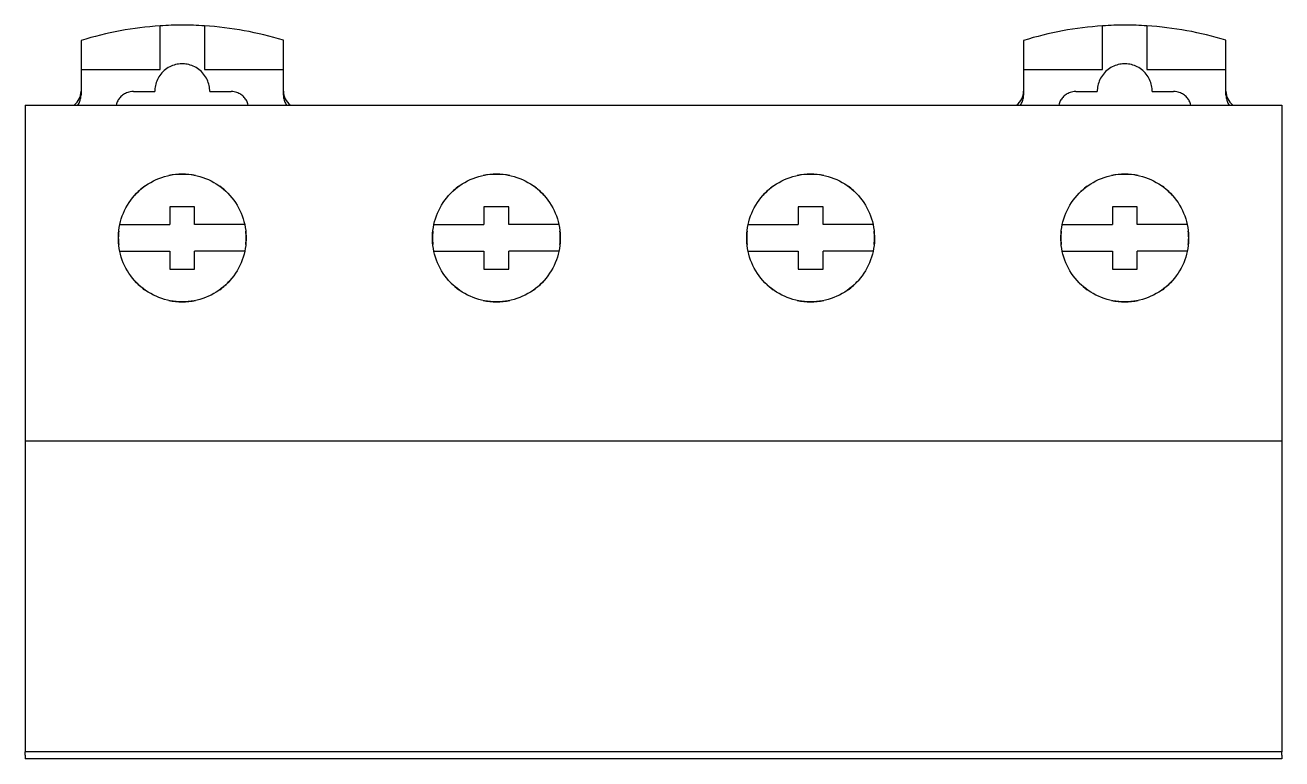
# Model space of a CAD drawing. Header units: millimetres. Extents: x 1019 to 1519, y 1262 to 1448.
# Drawn here: x 1183.32 to 1190.4, y 1268.82 to 1272.95 of the extents above; entities that cross this region are included whole.
import ezdxf

# ---------------------------------------------------------------- set-up
doc = ezdxf.new("R2010")
doc.units = ezdxf.units.MM

msp = doc.modelspace()

# ---------------------------------------------------------------- linework, layer by layer
for p, q in [((1184.0827, 1272.7004), (1184.0827, 1272.9462)), ((1184.3327, 1272.9465), (1184.3327, 1272.7004)), ((1189.3927, 1272.7004), (1189.3927, 1272.9462)), ((1189.6427, 1272.9465), (1189.6427, 1272.7004)), ((1183.6377, 1272.8639), (1183.6377, 1272.7004)), ((1184.7777, 1272.7004), (1184.7777, 1272.8652)), ((1188.9477, 1272.8639), (1188.9477, 1272.7004)), ((1190.0877, 1272.7004), (1190.0877, 1272.8652)), ((1184.1214, 1272.706), (1184.1139, 1272.7006)), ((1184.1292, 1272.711), (1184.1214, 1272.706)), ((1184.1373, 1272.7154), (1184.1292, 1272.711)), ((1184.1455, 1272.7193), (1184.1373, 1272.7154)), ((1184.1538, 1272.7227), (1184.1455, 1272.7193)), ((1184.1622, 1272.7255), (1184.1538, 1272.7227)), ((1184.1706, 1272.7279), (1184.1622, 1272.7255)), ((1184.179, 1272.7297), (1184.1706, 1272.7279)), ((1184.1873, 1272.731), (1184.179, 1272.7297)), ((1184.1955, 1272.7319), (1184.1873, 1272.731)), ((1184.2036, 1272.7323), (1184.1955, 1272.7319)), ((1184.2118, 1272.7323), (1184.2036, 1272.7323)), ((1184.2199, 1272.7319), (1184.2118, 1272.7323)), ((1184.2281, 1272.731), (1184.2199, 1272.7319)), ((1184.2364, 1272.7297), (1184.2281, 1272.731)), ((1184.2448, 1272.7279), (1184.2364, 1272.7297)), ((1184.2532, 1272.7255), (1184.2448, 1272.7279)), ((1184.2616, 1272.7227), (1184.2532, 1272.7255)), ((1184.27, 1272.7193), (1184.2616, 1272.7227)), ((1184.2782, 1272.7154), (1184.27, 1272.7193)), ((1184.2862, 1272.711), (1184.2782, 1272.7154)), ((1184.294, 1272.706), (1184.2862, 1272.711)), ((1184.3015, 1272.7006), (1184.294, 1272.706)), ((1189.4314, 1272.706), (1189.4239, 1272.7006)), ((1189.4392, 1272.711), (1189.4314, 1272.706)), ((1189.4473, 1272.7154), (1189.4392, 1272.711)), ((1189.4555, 1272.7193), (1189.4473, 1272.7154)), ((1189.4638, 1272.7227), (1189.4555, 1272.7193)), ((1189.4722, 1272.7255), (1189.4638, 1272.7227)), ((1189.4806, 1272.7279), (1189.4722, 1272.7255)), ((1189.489, 1272.7297), (1189.4806, 1272.7279)), ((1189.4973, 1272.731), (1189.489, 1272.7297)), ((1189.5055, 1272.7319), (1189.4973, 1272.731)), ((1189.5136, 1272.7323), (1189.5055, 1272.7319)), ((1189.5218, 1272.7323), (1189.5136, 1272.7323)), ((1189.5299, 1272.7319), (1189.5218, 1272.7323)), ((1189.5381, 1272.731), (1189.5299, 1272.7319)), ((1189.5464, 1272.7297), (1189.5381, 1272.731)), ((1189.5548, 1272.7279), (1189.5464, 1272.7297)), ((1189.5632, 1272.7255), (1189.5548, 1272.7279)), ((1189.5716, 1272.7227), (1189.5632, 1272.7255)), ((1189.58, 1272.7193), (1189.5716, 1272.7227)), ((1189.5882, 1272.7154), (1189.58, 1272.7193)), ((1189.5962, 1272.711), (1189.5882, 1272.7154)), ((1189.604, 1272.706), (1189.5962, 1272.711)), ((1189.6115, 1272.7006), (1189.604, 1272.706)), ((1183.6377, 1272.7004), (1184.0827, 1272.7004)), ((1183.6377, 1272.7003), (1183.6377, 1272.7004)), ((1183.6377, 1272.7003), (1184.0827, 1272.7003)), ((1183.6377, 1272.7003), (1183.6377, 1272.5569)), ((1184.064, 1272.6352), (1184.0609, 1272.6269)), ((1184.0676, 1272.6435), (1184.064, 1272.6352)), ((1184.0718, 1272.6516), (1184.0676, 1272.6435)), ((1184.0765, 1272.6596), (1184.0718, 1272.6516)), ((1184.0816, 1272.6673), (1184.0765, 1272.6596)), ((1184.0872, 1272.6747), (1184.0816, 1272.6673)), ((1184.0827, 1272.7003), (1184.0827, 1272.7004)), ((1184.0933, 1272.6818), (1184.0872, 1272.6747)), ((1184.0998, 1272.6885), (1184.0933, 1272.6818)), ((1184.1066, 1272.6948), (1184.0998, 1272.6885)), ((1184.1139, 1272.7006), (1184.1066, 1272.6948)), ((1184.3088, 1272.6948), (1184.3015, 1272.7006)), ((1184.3156, 1272.6885), (1184.3088, 1272.6948)), ((1184.3221, 1272.6818), (1184.3156, 1272.6885)), ((1184.3282, 1272.6747), (1184.3221, 1272.6818)), ((1184.3338, 1272.6673), (1184.3282, 1272.6747)), ((1184.3327, 1272.7004), (1184.7777, 1272.7004)), ((1184.3327, 1272.7003), (1184.3327, 1272.7004)), ((1184.3327, 1272.7003), (1184.7777, 1272.7003)), ((1184.3389, 1272.6596), (1184.3338, 1272.6673)), ((1184.3436, 1272.6516), (1184.3389, 1272.6596)), ((1184.3478, 1272.6435), (1184.3436, 1272.6516)), ((1184.3514, 1272.6352), (1184.3478, 1272.6435)), ((1184.3545, 1272.6269), (1184.3514, 1272.6352)), ((1184.7777, 1272.7003), (1184.7777, 1272.7004)), ((1184.7777, 1272.5569), (1184.7777, 1272.7003)), ((1188.9477, 1272.7004), (1189.3927, 1272.7004)), ((1188.9477, 1272.7003), (1188.9477, 1272.7004)), ((1188.9477, 1272.7003), (1189.3927, 1272.7003)), ((1188.9477, 1272.7003), (1188.9477, 1272.5569)), ((1189.374, 1272.6352), (1189.3709, 1272.6269)), ((1189.3776, 1272.6435), (1189.374, 1272.6352)), ((1189.3818, 1272.6516), (1189.3776, 1272.6435)), ((1189.3865, 1272.6596), (1189.3818, 1272.6516)), ((1189.3916, 1272.6673), (1189.3865, 1272.6596)), ((1189.3972, 1272.6747), (1189.3916, 1272.6673)), ((1189.3927, 1272.7003), (1189.3927, 1272.7004)), ((1189.4033, 1272.6818), (1189.3972, 1272.6747)), ((1189.4098, 1272.6885), (1189.4033, 1272.6818)), ((1189.4166, 1272.6948), (1189.4098, 1272.6885)), ((1189.4239, 1272.7006), (1189.4166, 1272.6948)), ((1189.6188, 1272.6948), (1189.6115, 1272.7006)), ((1189.6256, 1272.6885), (1189.6188, 1272.6948)), ((1189.6321, 1272.6818), (1189.6256, 1272.6885)), ((1189.6382, 1272.6747), (1189.6321, 1272.6818)), ((1189.6438, 1272.6673), (1189.6382, 1272.6747)), ((1189.6427, 1272.7004), (1190.0877, 1272.7004)), ((1189.6427, 1272.7003), (1189.6427, 1272.7004)), ((1189.6427, 1272.7003), (1190.0877, 1272.7003)), ((1189.6489, 1272.6596), (1189.6438, 1272.6673)), ((1189.6536, 1272.6516), (1189.6489, 1272.6596)), ((1189.6578, 1272.6435), (1189.6536, 1272.6516)), ((1189.6614, 1272.6352), (1189.6578, 1272.6435)), ((1189.6645, 1272.6269), (1189.6614, 1272.6352)), ((1190.0877, 1272.7003), (1190.0877, 1272.7004)), ((1190.0877, 1272.5569), (1190.0877, 1272.7003)), ((1183.8767, 1272.5598), (1183.8716, 1272.5562)), ((1183.8821, 1272.5632), (1183.8767, 1272.5598)), ((1183.8879, 1272.5664), (1183.8821, 1272.5632)), ((1183.894, 1272.5692), (1183.8879, 1272.5664)), ((1183.9006, 1272.5717), (1183.894, 1272.5692)), ((1183.9076, 1272.5738), (1183.9006, 1272.5717)), ((1183.9152, 1272.5755), (1183.9076, 1272.5738)), ((1183.9235, 1272.5766), (1183.9152, 1272.5755)), ((1183.9327, 1272.577), (1183.9235, 1272.5766)), ((1183.9327, 1272.577), (1184.0527, 1272.577)), ((1184.0529, 1272.5851), (1184.0527, 1272.577)), ((1184.0536, 1272.5933), (1184.0529, 1272.5851)), ((1184.0547, 1272.6016), (1184.0536, 1272.5933)), ((1184.0563, 1272.61), (1184.0547, 1272.6016)), ((1184.0583, 1272.6185), (1184.0563, 1272.61)), ((1184.0609, 1272.6269), (1184.0583, 1272.6185)), ((1184.3571, 1272.6185), (1184.3545, 1272.6269)), ((1184.3592, 1272.61), (1184.3571, 1272.6185)), ((1184.3607, 1272.6016), (1184.3592, 1272.61)), ((1184.3618, 1272.5933), (1184.3607, 1272.6016)), ((1184.3625, 1272.5851), (1184.3618, 1272.5933)), ((1184.3627, 1272.577), (1184.3625, 1272.5851)), ((1184.3627, 1272.577), (1184.4827, 1272.577)), ((1184.4919, 1272.5766), (1184.4827, 1272.577)), ((1184.5002, 1272.5755), (1184.4919, 1272.5766)), ((1184.5078, 1272.5738), (1184.5002, 1272.5755)), ((1184.5148, 1272.5717), (1184.5078, 1272.5738)), ((1184.5214, 1272.5692), (1184.5148, 1272.5717)), ((1184.5275, 1272.5664), (1184.5214, 1272.5692)), ((1184.5333, 1272.5632), (1184.5275, 1272.5664)), ((1184.5387, 1272.5598), (1184.5333, 1272.5632)), ((1184.5438, 1272.5562), (1184.5387, 1272.5598)), ((1189.1867, 1272.5598), (1189.1816, 1272.5562)), ((1189.1921, 1272.5632), (1189.1867, 1272.5598)), ((1189.1979, 1272.5664), (1189.1921, 1272.5632)), ((1189.204, 1272.5692), (1189.1979, 1272.5664)), ((1189.2106, 1272.5717), (1189.204, 1272.5692)), ((1189.2176, 1272.5738), (1189.2106, 1272.5717)), ((1189.2252, 1272.5755), (1189.2176, 1272.5738)), ((1189.2335, 1272.5766), (1189.2252, 1272.5755)), ((1189.2427, 1272.577), (1189.2335, 1272.5766)), ((1189.2427, 1272.577), (1189.3627, 1272.577)), ((1189.3629, 1272.5851), (1189.3627, 1272.577)), ((1189.3636, 1272.5933), (1189.3629, 1272.5851)), ((1189.3647, 1272.6016), (1189.3636, 1272.5933)), ((1189.3663, 1272.61), (1189.3647, 1272.6016)), ((1189.3683, 1272.6185), (1189.3663, 1272.61)), ((1189.3709, 1272.6269), (1189.3683, 1272.6185)), ((1189.6671, 1272.6185), (1189.6645, 1272.6269)), ((1189.6692, 1272.61), (1189.6671, 1272.6185)), ((1189.6707, 1272.6016), (1189.6692, 1272.61)), ((1189.6718, 1272.5933), (1189.6707, 1272.6016)), ((1189.6725, 1272.5851), (1189.6718, 1272.5933)), ((1189.6727, 1272.577), (1189.6725, 1272.5851)), ((1189.6727, 1272.577), (1189.7927, 1272.577)), ((1189.8019, 1272.5766), (1189.7927, 1272.577)), ((1189.8102, 1272.5755), (1189.8019, 1272.5766)), ((1189.8178, 1272.5738), (1189.8102, 1272.5755)), ((1189.8248, 1272.5717), (1189.8178, 1272.5738)), ((1189.8314, 1272.5692), (1189.8248, 1272.5717)), ((1189.8375, 1272.5664), (1189.8314, 1272.5692)), ((1189.8433, 1272.5632), (1189.8375, 1272.5664)), ((1189.8487, 1272.5598), (1189.8433, 1272.5632)), ((1189.8538, 1272.5562), (1189.8487, 1272.5598)), ((1183.3227, 1272.5003), (1183.3227, 1270.6103)), ((1183.3227, 1272.5003), (1190.4027, 1272.5003)), ((1183.6202, 1272.5003), (1183.6234, 1272.5053)), ((1183.6234, 1272.5053), (1183.6263, 1272.5106)), ((1183.6263, 1272.5106), (1183.629, 1272.5161)), ((1183.629, 1272.5161), (1183.6315, 1272.5219)), ((1183.6315, 1272.5219), (1183.6336, 1272.5281)), ((1183.6336, 1272.5281), (1183.6353, 1272.5346)), ((1183.6353, 1272.5346), (1183.6366, 1272.5416)), ((1183.6366, 1272.5416), (1183.6374, 1272.549)), ((1183.6374, 1272.549), (1183.6377, 1272.5569)), ((1183.8372, 1272.5066), (1183.8355, 1272.5003)), ((1183.8393, 1272.5126), (1183.8372, 1272.5066)), ((1183.8417, 1272.5184), (1183.8393, 1272.5126)), ((1183.8444, 1272.5239), (1183.8417, 1272.5184)), ((1183.8475, 1272.5292), (1183.8444, 1272.5239)), ((1183.8508, 1272.5343), (1183.8475, 1272.5292)), ((1183.8544, 1272.5391), (1183.8508, 1272.5343)), ((1183.8583, 1272.5437), (1183.8544, 1272.5391)), ((1183.8624, 1272.5481), (1183.8583, 1272.5437)), ((1183.8669, 1272.5523), (1183.8624, 1272.5481)), ((1183.8716, 1272.5562), (1183.8669, 1272.5523)), ((1184.5485, 1272.5523), (1184.5438, 1272.5562)), ((1184.553, 1272.5481), (1184.5485, 1272.5523)), ((1184.5571, 1272.5437), (1184.553, 1272.5481)), ((1184.561, 1272.5391), (1184.5571, 1272.5437)), ((1184.5646, 1272.5343), (1184.561, 1272.5391)), ((1184.5679, 1272.5292), (1184.5646, 1272.5343)), ((1184.571, 1272.5239), (1184.5679, 1272.5292)), ((1184.5737, 1272.5184), (1184.571, 1272.5239)), ((1184.5761, 1272.5126), (1184.5737, 1272.5184)), ((1184.5782, 1272.5066), (1184.5761, 1272.5126)), ((1184.5799, 1272.5003), (1184.5782, 1272.5066)), ((1184.7777, 1272.5569), (1184.778, 1272.549)), ((1184.778, 1272.549), (1184.7788, 1272.5416)), ((1184.7788, 1272.5416), (1184.7801, 1272.5346)), ((1184.7801, 1272.5346), (1184.7818, 1272.5281)), ((1184.7818, 1272.5281), (1184.7839, 1272.5219)), ((1184.7839, 1272.5219), (1184.7864, 1272.5161)), ((1184.7864, 1272.5161), (1184.7891, 1272.5106)), ((1184.7891, 1272.5106), (1184.792, 1272.5053)), ((1184.792, 1272.5053), (1184.7952, 1272.5003)), ((1188.9302, 1272.5003), (1188.9334, 1272.5053)), ((1188.9334, 1272.5053), (1188.9363, 1272.5106)), ((1188.9363, 1272.5106), (1188.939, 1272.5161)), ((1188.939, 1272.5161), (1188.9415, 1272.5219)), ((1188.9415, 1272.5219), (1188.9436, 1272.5281)), ((1188.9436, 1272.5281), (1188.9453, 1272.5346)), ((1188.9453, 1272.5346), (1188.9466, 1272.5416)), ((1188.9466, 1272.5416), (1188.9474, 1272.549)), ((1188.9474, 1272.549), (1188.9477, 1272.5569)), ((1189.1472, 1272.5066), (1189.1455, 1272.5003)), ((1189.1493, 1272.5126), (1189.1472, 1272.5066)), ((1189.1517, 1272.5184), (1189.1493, 1272.5126)), ((1189.1544, 1272.5239), (1189.1517, 1272.5184)), ((1189.1575, 1272.5292), (1189.1544, 1272.5239)), ((1189.1608, 1272.5343), (1189.1575, 1272.5292)), ((1189.1644, 1272.5391), (1189.1608, 1272.5343)), ((1189.1683, 1272.5437), (1189.1644, 1272.5391)), ((1189.1724, 1272.5481), (1189.1683, 1272.5437)), ((1189.1769, 1272.5523), (1189.1724, 1272.5481)), ((1189.1816, 1272.5562), (1189.1769, 1272.5523)), ((1189.8585, 1272.5523), (1189.8538, 1272.5562)), ((1189.863, 1272.5481), (1189.8585, 1272.5523)), ((1189.8671, 1272.5437), (1189.863, 1272.5481)), ((1189.871, 1272.5391), (1189.8671, 1272.5437)), ((1189.8746, 1272.5343), (1189.871, 1272.5391)), ((1189.8779, 1272.5292), (1189.8746, 1272.5343)), ((1189.881, 1272.5239), (1189.8779, 1272.5292)), ((1189.8837, 1272.5184), (1189.881, 1272.5239)), ((1189.8861, 1272.5126), (1189.8837, 1272.5184)), ((1189.8882, 1272.5066), (1189.8861, 1272.5126)), ((1189.8899, 1272.5003), (1189.8882, 1272.5066)), ((1190.0877, 1272.5569), (1190.088, 1272.549)), ((1190.088, 1272.549), (1190.0888, 1272.5416)), ((1190.0888, 1272.5416), (1190.0901, 1272.5346)), ((1190.0901, 1272.5346), (1190.0918, 1272.5281)), ((1190.0918, 1272.5281), (1190.0939, 1272.5219)), ((1190.0939, 1272.5219), (1190.0964, 1272.5161)), ((1190.0964, 1272.5161), (1190.0991, 1272.5106)), ((1190.0991, 1272.5106), (1190.102, 1272.5053)), ((1190.102, 1272.5053), (1190.1052, 1272.5003)), ((1190.4027, 1272.5003), (1190.4027, 1270.6103)), ((1184.0158, 1272.0567), (1184.0303, 1272.0654)), ((1184.0303, 1272.0654), (1184.0452, 1272.0734)), ((1184.0452, 1272.0734), (1184.0604, 1272.0807)), ((1184.0604, 1272.0807), (1184.076, 1272.0872)), ((1184.076, 1272.0872), (1184.0919, 1272.093)), ((1184.0919, 1272.093), (1184.108, 1272.0981)), ((1184.108, 1272.0981), (1184.1243, 1272.1024)), ((1184.1243, 1272.1024), (1184.1407, 1272.1059)), ((1184.1407, 1272.1059), (1184.1572, 1272.1086)), ((1184.1572, 1272.1086), (1184.1739, 1272.1106)), ((1184.1739, 1272.1106), (1184.1907, 1272.1118)), ((1184.1907, 1272.1118), (1184.2077, 1272.1122)), ((1184.2077, 1272.1122), (1184.2247, 1272.1118)), ((1184.2247, 1272.1118), (1184.2415, 1272.1106)), ((1184.2415, 1272.1106), (1184.2581, 1272.1086)), ((1184.2581, 1272.1086), (1184.2747, 1272.1059)), ((1184.2747, 1272.1059), (1184.2911, 1272.1024)), ((1184.2911, 1272.1024), (1184.3074, 1272.0981)), ((1184.3074, 1272.0981), (1184.3235, 1272.093)), ((1184.3235, 1272.093), (1184.3393, 1272.0872)), ((1184.3393, 1272.0872), (1184.3549, 1272.0807)), ((1184.3549, 1272.0807), (1184.3702, 1272.0734)), ((1184.3702, 1272.0734), (1184.3851, 1272.0654)), ((1184.3851, 1272.0654), (1184.3996, 1272.0568)), ((1185.7856, 1272.0566), (1185.8001, 1272.0653)), ((1185.8001, 1272.0653), (1185.815, 1272.0733)), ((1185.815, 1272.0733), (1185.8303, 1272.0806)), ((1185.8303, 1272.0806), (1185.8459, 1272.0872)), ((1185.8459, 1272.0872), (1185.8618, 1272.093)), ((1185.8618, 1272.093), (1185.8779, 1272.098)), ((1185.8779, 1272.098), (1185.8942, 1272.1023)), ((1185.8942, 1272.1023), (1185.9106, 1272.1059)), ((1185.9106, 1272.1059), (1185.9272, 1272.1086)), ((1185.9272, 1272.1086), (1185.9439, 1272.1106)), ((1185.9439, 1272.1106), (1185.9607, 1272.1118)), ((1185.9607, 1272.1118), (1185.9777, 1272.1122)), ((1185.9777, 1272.1122), (1185.9947, 1272.1118)), ((1185.9947, 1272.1118), (1186.0115, 1272.1106)), ((1186.0115, 1272.1106), (1186.0282, 1272.1086)), ((1186.0282, 1272.1086), (1186.0447, 1272.1059)), ((1186.0447, 1272.1059), (1186.0612, 1272.1023)), ((1186.0612, 1272.1023), (1186.0775, 1272.098)), ((1186.0775, 1272.098), (1186.0936, 1272.093)), ((1186.0936, 1272.093), (1186.1095, 1272.0872)), ((1186.1095, 1272.0872), (1186.1251, 1272.0806)), ((1186.1251, 1272.0806), (1186.1404, 1272.0733)), ((1186.1404, 1272.0733), (1186.1553, 1272.0653)), ((1186.1553, 1272.0653), (1186.1698, 1272.0566)), ((1187.5556, 1272.0566), (1187.5701, 1272.0653)), ((1187.5701, 1272.0653), (1187.585, 1272.0733)), ((1187.585, 1272.0733), (1187.6003, 1272.0806)), ((1187.6003, 1272.0806), (1187.6159, 1272.0872)), ((1187.6159, 1272.0872), (1187.6318, 1272.093)), ((1187.6318, 1272.093), (1187.6479, 1272.098)), ((1187.6479, 1272.098), (1187.6642, 1272.1023)), ((1187.6642, 1272.1023), (1187.6806, 1272.1059)), ((1187.6806, 1272.1059), (1187.6972, 1272.1086)), ((1187.6972, 1272.1086), (1187.7139, 1272.1106)), ((1187.7139, 1272.1106), (1187.7307, 1272.1118)), ((1187.7307, 1272.1118), (1187.7477, 1272.1122)), ((1187.7477, 1272.1122), (1187.7647, 1272.1118)), ((1187.7647, 1272.1118), (1187.7815, 1272.1106)), ((1187.7815, 1272.1106), (1187.7982, 1272.1086)), ((1187.7982, 1272.1086), (1187.8147, 1272.1059)), ((1187.8147, 1272.1059), (1187.8312, 1272.1024)), ((1187.8312, 1272.1024), (1187.8475, 1272.0981)), ((1187.8475, 1272.0981), (1187.8636, 1272.093)), ((1187.8636, 1272.093), (1187.8795, 1272.0872)), ((1187.8795, 1272.0872), (1187.8951, 1272.0806)), ((1187.8951, 1272.0806), (1187.9104, 1272.0733)), ((1187.9104, 1272.0733), (1187.9253, 1272.0653)), ((1187.9253, 1272.0653), (1187.9398, 1272.0566)), ((1189.3256, 1272.0566), (1189.3401, 1272.0653)), ((1189.3401, 1272.0653), (1189.355, 1272.0733)), ((1189.355, 1272.0733), (1189.3703, 1272.0806)), ((1189.3703, 1272.0806), (1189.3859, 1272.0872)), ((1189.3859, 1272.0872), (1189.4018, 1272.093)), ((1189.4018, 1272.093), (1189.4179, 1272.098)), ((1189.4179, 1272.098), (1189.4342, 1272.1023)), ((1189.4342, 1272.1023), (1189.4507, 1272.1059)), ((1189.4507, 1272.1059), (1189.4672, 1272.1086)), ((1189.4672, 1272.1086), (1189.4839, 1272.1106)), ((1189.4839, 1272.1106), (1189.5007, 1272.1118)), ((1189.5007, 1272.1118), (1189.5177, 1272.1122)), ((1189.5177, 1272.1122), (1189.5347, 1272.1118)), ((1189.5347, 1272.1118), (1189.5515, 1272.1106)), ((1189.5515, 1272.1106), (1189.5682, 1272.1086)), ((1189.5682, 1272.1086), (1189.5847, 1272.1059)), ((1189.5847, 1272.1059), (1189.6011, 1272.1024)), ((1189.6011, 1272.1024), (1189.6175, 1272.0981)), ((1189.6175, 1272.0981), (1189.6336, 1272.093)), ((1189.6336, 1272.093), (1189.6495, 1272.0872)), ((1189.6495, 1272.0872), (1189.6651, 1272.0806)), ((1189.6651, 1272.0806), (1189.6804, 1272.0733)), ((1189.6804, 1272.0733), (1189.6953, 1272.0653)), ((1189.6953, 1272.0653), (1189.7098, 1272.0567)), ((1183.9389, 1271.9916), (1183.9504, 1272.0039)), ((1183.9504, 1272.0039), (1183.9624, 1272.0157)), ((1183.9624, 1272.0157), (1183.975, 1272.0269)), ((1183.975, 1272.0269), (1183.9881, 1272.0374)), ((1183.9881, 1272.0374), (1184.0017, 1272.0474)), ((1184.0017, 1272.0474), (1184.0158, 1272.0567)), ((1184.3996, 1272.0568), (1184.4136, 1272.0474)), ((1184.4136, 1272.0474), (1184.4272, 1272.0375)), ((1184.4272, 1272.0375), (1184.4403, 1272.0269)), ((1184.4403, 1272.0269), (1184.4529, 1272.0157)), ((1184.4529, 1272.0157), (1184.465, 1272.004)), ((1184.465, 1272.004), (1184.4765, 1271.9917)), ((1185.7087, 1271.9914), (1185.7202, 1272.0037)), ((1185.7202, 1272.0037), (1185.7322, 1272.0155)), ((1185.7322, 1272.0155), (1185.7448, 1272.0267)), ((1185.7448, 1272.0267), (1185.7579, 1272.0373)), ((1185.7579, 1272.0373), (1185.7715, 1272.0473)), ((1185.7715, 1272.0473), (1185.7856, 1272.0566)), ((1186.1698, 1272.0566), (1186.1839, 1272.0473)), ((1186.1839, 1272.0473), (1186.1975, 1272.0373)), ((1186.1975, 1272.0373), (1186.2106, 1272.0267)), ((1186.2106, 1272.0267), (1186.2231, 1272.0155)), ((1186.2231, 1272.0155), (1186.2352, 1272.0038)), ((1186.2352, 1272.0038), (1186.2467, 1271.9914)), ((1187.4787, 1271.9914), (1187.4902, 1272.0037)), ((1187.4902, 1272.0037), (1187.5022, 1272.0155)), ((1187.5022, 1272.0155), (1187.5148, 1272.0267)), ((1187.5148, 1272.0267), (1187.5279, 1272.0373)), ((1187.5279, 1272.0373), (1187.5415, 1272.0473)), ((1187.5415, 1272.0473), (1187.5556, 1272.0566)), ((1187.9398, 1272.0566), (1187.9538, 1272.0473)), ((1187.9538, 1272.0473), (1187.9674, 1272.0373)), ((1187.9674, 1272.0373), (1187.9805, 1272.0268)), ((1187.9805, 1272.0268), (1187.9931, 1272.0156)), ((1187.9931, 1272.0156), (1188.0052, 1272.0038)), ((1188.0052, 1272.0038), (1188.0167, 1271.9915)), ((1189.2487, 1271.9914), (1189.2602, 1272.0037)), ((1189.2602, 1272.0037), (1189.2722, 1272.0155)), ((1189.2722, 1272.0155), (1189.2848, 1272.0267)), ((1189.2848, 1272.0267), (1189.2979, 1272.0373)), ((1189.2979, 1272.0373), (1189.3115, 1272.0473)), ((1189.3115, 1272.0473), (1189.3256, 1272.0566)), ((1189.7098, 1272.0567), (1189.7238, 1272.0473)), ((1189.7238, 1272.0473), (1189.7374, 1272.0373)), ((1189.7374, 1272.0373), (1189.7505, 1272.0268)), ((1189.7505, 1272.0268), (1189.7631, 1272.0156)), ((1189.7631, 1272.0156), (1189.7752, 1272.0038)), ((1189.7752, 1272.0038), (1189.7867, 1271.9915)), ((1183.8829, 1271.9075), (1183.8905, 1271.9225)), ((1183.8905, 1271.9225), (1183.8989, 1271.9372)), ((1183.8989, 1271.9372), (1183.9079, 1271.9514)), ((1183.9079, 1271.9514), (1183.9176, 1271.9653)), ((1183.9176, 1271.9653), (1183.9279, 1271.9787)), ((1183.9279, 1271.9787), (1183.9389, 1271.9916)), ((1184.1377, 1271.9272), (1184.1377, 1271.8272)), ((1184.2777, 1271.9272), (1184.1377, 1271.9272)), ((1184.2777, 1271.8272), (1184.2777, 1271.9272)), ((1184.4765, 1271.9917), (1184.4874, 1271.9788)), ((1184.4874, 1271.9788), (1184.4978, 1271.9654)), ((1184.4978, 1271.9654), (1184.5074, 1271.9515)), ((1184.5074, 1271.9515), (1184.5165, 1271.9372)), ((1184.5165, 1271.9372), (1184.5248, 1271.9226)), ((1184.5248, 1271.9226), (1184.5324, 1271.9076)), ((1185.6528, 1271.9073), (1185.6604, 1271.9223)), ((1185.6604, 1271.9223), (1185.6687, 1271.9369)), ((1185.6687, 1271.9369), (1185.6778, 1271.9512)), ((1185.6778, 1271.9512), (1185.6874, 1271.9651)), ((1185.6874, 1271.9651), (1185.6978, 1271.9785)), ((1185.6978, 1271.9785), (1185.7087, 1271.9914)), ((1185.9077, 1271.9272), (1185.9077, 1271.8272)), ((1186.0477, 1271.9272), (1185.9077, 1271.9272)), ((1186.0477, 1271.8272), (1186.0477, 1271.9272)), ((1186.2467, 1271.9914), (1186.2576, 1271.9785)), ((1186.2576, 1271.9785), (1186.2679, 1271.9652)), ((1186.2679, 1271.9652), (1186.2776, 1271.9513)), ((1186.2776, 1271.9513), (1186.2866, 1271.937)), ((1186.2866, 1271.937), (1186.2949, 1271.9224)), ((1186.2949, 1271.9224), (1186.3025, 1271.9074)), ((1187.4228, 1271.9073), (1187.4304, 1271.9223)), ((1187.4304, 1271.9223), (1187.4387, 1271.9369)), ((1187.4387, 1271.9369), (1187.4478, 1271.9512)), ((1187.4478, 1271.9512), (1187.4574, 1271.9651)), ((1187.4574, 1271.9651), (1187.4678, 1271.9785)), ((1187.4678, 1271.9785), (1187.4787, 1271.9914)), ((1187.6777, 1271.9272), (1187.6777, 1271.8272)), ((1187.8177, 1271.9272), (1187.6777, 1271.9272)), ((1187.8177, 1271.8272), (1187.8177, 1271.9272)), ((1188.0167, 1271.9915), (1188.0276, 1271.9786)), ((1188.0276, 1271.9786), (1188.0379, 1271.9652)), ((1188.0379, 1271.9652), (1188.0476, 1271.9513)), ((1188.0476, 1271.9513), (1188.0566, 1271.9371)), ((1188.0566, 1271.9371), (1188.0649, 1271.9224)), ((1188.0649, 1271.9224), (1188.0725, 1271.9075)), ((1189.1928, 1271.9073), (1189.2004, 1271.9223)), ((1189.2004, 1271.9223), (1189.2087, 1271.9369)), ((1189.2087, 1271.9369), (1189.2178, 1271.9512)), ((1189.2178, 1271.9512), (1189.2274, 1271.9651)), ((1189.2274, 1271.9651), (1189.2378, 1271.9785)), ((1189.2378, 1271.9785), (1189.2487, 1271.9914)), ((1189.4477, 1271.9272), (1189.4477, 1271.8272)), ((1189.5877, 1271.9272), (1189.4477, 1271.9272)), ((1189.5877, 1271.8272), (1189.5877, 1271.9272)), ((1189.7867, 1271.9915), (1189.7976, 1271.9786)), ((1189.7976, 1271.9786), (1189.8079, 1271.9652)), ((1189.8079, 1271.9652), (1189.8176, 1271.9514)), ((1189.8176, 1271.9514), (1189.8266, 1271.9371)), ((1189.8266, 1271.9371), (1189.8349, 1271.9224)), ((1189.8349, 1271.9224), (1189.8425, 1271.9075)), ((1183.8597, 1271.8443), (1183.8644, 1271.8605)), ((1183.8644, 1271.8605), (1183.8698, 1271.8765)), ((1183.8698, 1271.8765), (1183.876, 1271.8921)), ((1183.876, 1271.8921), (1183.8829, 1271.9075)), ((1184.5324, 1271.9076), (1184.5393, 1271.8923)), ((1184.5393, 1271.8923), (1184.5455, 1271.8766)), ((1184.5455, 1271.8766), (1184.551, 1271.8606)), ((1184.551, 1271.8606), (1184.5557, 1271.8444)), ((1185.6296, 1271.8441), (1185.6343, 1271.8603)), ((1185.6343, 1271.8603), (1185.6398, 1271.8763)), ((1185.6398, 1271.8763), (1185.6459, 1271.8919)), ((1185.6459, 1271.8919), (1185.6528, 1271.9073)), ((1186.3025, 1271.9074), (1186.3094, 1271.8921)), ((1186.3094, 1271.8921), (1186.3156, 1271.8764)), ((1186.3156, 1271.8764), (1186.321, 1271.8605)), ((1186.321, 1271.8605), (1186.3257, 1271.8442)), ((1187.3996, 1271.844), (1187.4043, 1271.8603)), ((1187.4043, 1271.8603), (1187.4098, 1271.8763)), ((1187.4098, 1271.8763), (1187.4159, 1271.8919)), ((1187.4159, 1271.8919), (1187.4228, 1271.9073)), ((1188.0725, 1271.9075), (1188.0794, 1271.8921)), ((1188.0794, 1271.8921), (1188.0856, 1271.8765)), ((1188.0856, 1271.8765), (1188.091, 1271.8605)), ((1188.091, 1271.8605), (1188.0957, 1271.8443)), ((1189.1696, 1271.844), (1189.1743, 1271.8603)), ((1189.1743, 1271.8603), (1189.1798, 1271.8763)), ((1189.1798, 1271.8763), (1189.1859, 1271.8919)), ((1189.1859, 1271.8919), (1189.1928, 1271.9073)), ((1189.8425, 1271.9075), (1189.8494, 1271.8921)), ((1189.8494, 1271.8921), (1189.8556, 1271.8765)), ((1189.8556, 1271.8765), (1189.861, 1271.8605)), ((1189.861, 1271.8605), (1189.8657, 1271.8443)), ((1183.8486, 1271.7776), (1183.8502, 1271.7944)), ((1183.8502, 1271.7944), (1183.8526, 1271.8112)), ((1183.8526, 1271.8112), (1183.8558, 1271.8278)), ((1183.8556, 1271.8272), (1184.1377, 1271.8272)), ((1183.8558, 1271.8278), (1183.8597, 1271.8443)), ((1184.5598, 1271.8272), (1184.2777, 1271.8272)), ((1184.5557, 1271.8444), (1184.5596, 1271.8279)), ((1184.5596, 1271.8279), (1184.5628, 1271.8113)), ((1184.5628, 1271.8113), (1184.5652, 1271.7945)), ((1184.5652, 1271.7945), (1184.5668, 1271.7778)), ((1185.6186, 1271.7774), (1185.6202, 1271.7942)), ((1185.6202, 1271.7942), (1185.6226, 1271.8109)), ((1185.6226, 1271.8109), (1185.6257, 1271.8276)), ((1185.6256, 1271.8272), (1185.9077, 1271.8272)), ((1185.6257, 1271.8276), (1185.6296, 1271.8441)), ((1186.3298, 1271.8272), (1186.0477, 1271.8272)), ((1186.3257, 1271.8442), (1186.3296, 1271.8278)), ((1186.3296, 1271.8278), (1186.3328, 1271.8112)), ((1186.3328, 1271.8112), (1186.3352, 1271.7944)), ((1186.3352, 1271.7944), (1186.3368, 1271.7776)), ((1187.3886, 1271.7774), (1187.3902, 1271.7942)), ((1187.3902, 1271.7942), (1187.3926, 1271.8109)), ((1187.3926, 1271.8109), (1187.3957, 1271.8276)), ((1187.3956, 1271.8272), (1187.6777, 1271.8272)), ((1187.3957, 1271.8276), (1187.3996, 1271.844)), ((1188.0998, 1271.8272), (1187.8177, 1271.8272)), ((1188.0957, 1271.8443), (1188.0996, 1271.8279)), ((1188.0996, 1271.8279), (1188.1028, 1271.8112)), ((1188.1028, 1271.8112), (1188.1052, 1271.7945)), ((1188.1052, 1271.7945), (1188.1068, 1271.7777)), ((1189.1586, 1271.7774), (1189.1602, 1271.7942)), ((1189.1602, 1271.7942), (1189.1626, 1271.8109)), ((1189.1626, 1271.8109), (1189.1657, 1271.8276)), ((1189.1656, 1271.8272), (1189.4477, 1271.8272)), ((1189.1657, 1271.8276), (1189.1696, 1271.844)), ((1189.8698, 1271.8272), (1189.5877, 1271.8272)), ((1189.8657, 1271.8443), (1189.8696, 1271.8279)), ((1189.8696, 1271.8279), (1189.8728, 1271.8112)), ((1189.8728, 1271.8112), (1189.8752, 1271.7945)), ((1189.8752, 1271.7945), (1189.8768, 1271.7777)), ((1183.8478, 1271.7608), (1183.8486, 1271.7776)), ((1183.8478, 1271.744), (1183.8478, 1271.7608)), ((1183.8486, 1271.7272), (1183.8478, 1271.744)), ((1183.8501, 1271.7104), (1183.8486, 1271.7272)), ((1183.8525, 1271.6936), (1183.8501, 1271.7104)), ((1184.5653, 1271.7105), (1184.5629, 1271.6937)), ((1184.5669, 1271.7273), (1184.5653, 1271.7105)), ((1184.5668, 1271.7778), (1184.5676, 1271.7609)), ((1184.5676, 1271.7441), (1184.5669, 1271.7273)), ((1184.5676, 1271.7609), (1184.5676, 1271.7441)), ((1185.6178, 1271.7606), (1185.6186, 1271.7774)), ((1185.6178, 1271.7438), (1185.6178, 1271.7606)), ((1185.6186, 1271.727), (1185.6178, 1271.7438)), ((1185.6202, 1271.7102), (1185.6186, 1271.727)), ((1185.6225, 1271.6934), (1185.6202, 1271.7102)), ((1186.3353, 1271.7104), (1186.3329, 1271.6937)), ((1186.3368, 1271.7272), (1186.3353, 1271.7104)), ((1186.3368, 1271.7776), (1186.3376, 1271.7608)), ((1186.3376, 1271.744), (1186.3368, 1271.7272)), ((1186.3376, 1271.7608), (1186.3376, 1271.744)), ((1187.3878, 1271.7606), (1187.3886, 1271.7774)), ((1187.3878, 1271.7438), (1187.3878, 1271.7606)), ((1187.3886, 1271.7269), (1187.3878, 1271.7438)), ((1187.3902, 1271.7102), (1187.3886, 1271.7269)), ((1187.3925, 1271.6934), (1187.3902, 1271.7102)), ((1188.1053, 1271.7105), (1188.1029, 1271.6937)), ((1188.1069, 1271.7273), (1188.1053, 1271.7105)), ((1188.1068, 1271.7777), (1188.1076, 1271.7609)), ((1188.1076, 1271.7441), (1188.1069, 1271.7273)), ((1188.1076, 1271.7609), (1188.1076, 1271.7441)), ((1189.1578, 1271.7606), (1189.1586, 1271.7774)), ((1189.1578, 1271.7438), (1189.1578, 1271.7606)), ((1189.1586, 1271.7269), (1189.1578, 1271.7438)), ((1189.1602, 1271.7102), (1189.1586, 1271.7269)), ((1189.1625, 1271.6934), (1189.1602, 1271.7102)), ((1189.8753, 1271.7105), (1189.8729, 1271.6937)), ((1189.8769, 1271.7273), (1189.8753, 1271.7105)), ((1189.8768, 1271.7777), (1189.8776, 1271.7609)), ((1189.8776, 1271.7441), (1189.8769, 1271.7273)), ((1189.8776, 1271.7609), (1189.8776, 1271.7441)), ((1183.8557, 1271.677), (1183.8525, 1271.6936)), ((1183.8556, 1271.6772), (1184.1377, 1271.6772)), ((1183.8596, 1271.6605), (1183.8557, 1271.677)), ((1183.8643, 1271.6442), (1183.8596, 1271.6605)), ((1183.8697, 1271.6282), (1183.8643, 1271.6442)), ((1184.1377, 1271.6772), (1184.1377, 1271.5772)), ((1184.5598, 1271.6772), (1184.2777, 1271.6772)), ((1184.2777, 1271.5772), (1184.2777, 1271.6772)), ((1184.5512, 1271.6443), (1184.5457, 1271.6283)), ((1184.5558, 1271.6606), (1184.5512, 1271.6443)), ((1184.5598, 1271.6771), (1184.5558, 1271.6606)), ((1184.5629, 1271.6937), (1184.5598, 1271.6771)), ((1185.6257, 1271.6768), (1185.6225, 1271.6934)), ((1185.6256, 1271.6772), (1185.9077, 1271.6772)), ((1185.6296, 1271.6603), (1185.6257, 1271.6768)), ((1185.6343, 1271.6441), (1185.6296, 1271.6603)), ((1185.6397, 1271.6281), (1185.6343, 1271.6441)), ((1185.9077, 1271.6772), (1185.9077, 1271.5772)), ((1186.3298, 1271.6772), (1186.0477, 1271.6772)), ((1186.0477, 1271.5772), (1186.0477, 1271.6772)), ((1186.3211, 1271.6443), (1186.3157, 1271.6283)), ((1186.3258, 1271.6605), (1186.3211, 1271.6443)), ((1186.3297, 1271.677), (1186.3258, 1271.6605)), ((1186.3329, 1271.6937), (1186.3297, 1271.677)), ((1187.3957, 1271.6768), (1187.3925, 1271.6934)), ((1187.3956, 1271.6772), (1187.6777, 1271.6772)), ((1187.3996, 1271.6603), (1187.3957, 1271.6768)), ((1187.4043, 1271.6441), (1187.3996, 1271.6603)), ((1187.4097, 1271.6281), (1187.4043, 1271.6441)), ((1187.6777, 1271.6772), (1187.6777, 1271.5772)), ((1188.0998, 1271.6772), (1187.8177, 1271.6772)), ((1187.8177, 1271.5772), (1187.8177, 1271.6772)), ((1188.0912, 1271.6443), (1188.0857, 1271.6283)), ((1188.0958, 1271.6606), (1188.0912, 1271.6443)), ((1188.0998, 1271.677), (1188.0958, 1271.6606)), ((1188.1029, 1271.6937), (1188.0998, 1271.677)), ((1189.1657, 1271.6768), (1189.1625, 1271.6934)), ((1189.1656, 1271.6772), (1189.4477, 1271.6772)), ((1189.1696, 1271.6603), (1189.1657, 1271.6768)), ((1189.1743, 1271.6441), (1189.1696, 1271.6603)), ((1189.1798, 1271.6281), (1189.1743, 1271.6441)), ((1189.4477, 1271.6772), (1189.4477, 1271.5772)), ((1189.8698, 1271.6772), (1189.5877, 1271.6772)), ((1189.5877, 1271.5772), (1189.5877, 1271.6772)), ((1189.8612, 1271.6443), (1189.8557, 1271.6283)), ((1189.8658, 1271.6606), (1189.8612, 1271.6443)), ((1189.8698, 1271.677), (1189.8658, 1271.6606)), ((1189.8729, 1271.6937), (1189.8698, 1271.677)), ((1183.8759, 1271.6125), (1183.8697, 1271.6282)), ((1183.8828, 1271.5972), (1183.8759, 1271.6125)), ((1183.8904, 1271.5821), (1183.8828, 1271.5972)), ((1183.8987, 1271.5675), (1183.8904, 1271.5821)), ((1184.1377, 1271.5772), (1184.2777, 1271.5772)), ((1184.5251, 1271.5822), (1184.5168, 1271.5676)), ((1184.5327, 1271.5973), (1184.5251, 1271.5822)), ((1184.5396, 1271.6126), (1184.5327, 1271.5973)), ((1184.5457, 1271.6283), (1184.5396, 1271.6126)), ((1185.6459, 1271.6124), (1185.6397, 1271.6281)), ((1185.6528, 1271.5971), (1185.6459, 1271.6124)), ((1185.6604, 1271.5821), (1185.6528, 1271.5971)), ((1185.6687, 1271.5674), (1185.6604, 1271.5821)), ((1185.9077, 1271.5772), (1186.0477, 1271.5772)), ((1186.2951, 1271.5822), (1186.2867, 1271.5675)), ((1186.3027, 1271.5972), (1186.2951, 1271.5822)), ((1186.3096, 1271.6126), (1186.3027, 1271.5972)), ((1186.3157, 1271.6283), (1186.3096, 1271.6126)), ((1187.4159, 1271.6124), (1187.4097, 1271.6281)), ((1187.4228, 1271.5971), (1187.4159, 1271.6124)), ((1187.4304, 1271.5821), (1187.4228, 1271.5971)), ((1187.4387, 1271.5674), (1187.4304, 1271.5821)), ((1187.6777, 1271.5772), (1187.8177, 1271.5772)), ((1188.0651, 1271.5822), (1188.0567, 1271.5675)), ((1188.0727, 1271.5972), (1188.0651, 1271.5822)), ((1188.0796, 1271.6126), (1188.0727, 1271.5972)), ((1188.0857, 1271.6283), (1188.0796, 1271.6126)), ((1189.1859, 1271.6124), (1189.1798, 1271.6281)), ((1189.1928, 1271.5971), (1189.1859, 1271.6124)), ((1189.2004, 1271.5821), (1189.1928, 1271.5971)), ((1189.2087, 1271.5674), (1189.2004, 1271.5821)), ((1189.4477, 1271.5772), (1189.5877, 1271.5772)), ((1189.8351, 1271.5822), (1189.8267, 1271.5675)), ((1189.8427, 1271.5972), (1189.8351, 1271.5822)), ((1189.8496, 1271.6126), (1189.8427, 1271.5972)), ((1189.8557, 1271.6283), (1189.8496, 1271.6126)), ((1183.9077, 1271.5532), (1183.8987, 1271.5675)), ((1183.9174, 1271.5393), (1183.9077, 1271.5532)), ((1183.9277, 1271.5259), (1183.9174, 1271.5393)), ((1183.9387, 1271.5129), (1183.9277, 1271.5259)), ((1183.9502, 1271.5006), (1183.9387, 1271.5129)), ((1183.9623, 1271.4888), (1183.9502, 1271.5006)), ((1184.4653, 1271.5006), (1184.4532, 1271.4888)), ((1184.4768, 1271.513), (1184.4653, 1271.5006)), ((1184.4877, 1271.5259), (1184.4768, 1271.513)), ((1184.498, 1271.5393), (1184.4877, 1271.5259)), ((1184.5077, 1271.5532), (1184.498, 1271.5393)), ((1184.5168, 1271.5676), (1184.5077, 1271.5532)), ((1185.6778, 1271.5531), (1185.6687, 1271.5674)), ((1185.6874, 1271.5392), (1185.6778, 1271.5531)), ((1185.6978, 1271.5258), (1185.6874, 1271.5392)), ((1185.7087, 1271.5129), (1185.6978, 1271.5258)), ((1185.7202, 1271.5006), (1185.7087, 1271.5129)), ((1185.7323, 1271.4888), (1185.7202, 1271.5006)), ((1186.2353, 1271.5006), (1186.2232, 1271.4888)), ((1186.2468, 1271.513), (1186.2353, 1271.5006)), ((1186.2577, 1271.5259), (1186.2468, 1271.513)), ((1186.268, 1271.5393), (1186.2577, 1271.5259)), ((1186.2777, 1271.5532), (1186.268, 1271.5393)), ((1186.2867, 1271.5675), (1186.2777, 1271.5532)), ((1187.4478, 1271.5531), (1187.4387, 1271.5674)), ((1187.4574, 1271.5392), (1187.4478, 1271.5531)), ((1187.4678, 1271.5258), (1187.4574, 1271.5392)), ((1187.4787, 1271.5129), (1187.4678, 1271.5258)), ((1187.4902, 1271.5006), (1187.4787, 1271.5129)), ((1187.5023, 1271.4888), (1187.4902, 1271.5006)), ((1188.0052, 1271.5006), (1187.9932, 1271.4888)), ((1188.0167, 1271.513), (1188.0052, 1271.5006)), ((1188.0277, 1271.5259), (1188.0167, 1271.513)), ((1188.038, 1271.5393), (1188.0277, 1271.5259)), ((1188.0477, 1271.5532), (1188.038, 1271.5393)), ((1188.0567, 1271.5675), (1188.0477, 1271.5532)), ((1189.2178, 1271.5531), (1189.2087, 1271.5674)), ((1189.2274, 1271.5392), (1189.2178, 1271.5531)), ((1189.2378, 1271.5258), (1189.2274, 1271.5392)), ((1189.2487, 1271.5129), (1189.2378, 1271.5258)), ((1189.2602, 1271.5006), (1189.2487, 1271.5129)), ((1189.2723, 1271.4888), (1189.2602, 1271.5006)), ((1189.7752, 1271.5006), (1189.7632, 1271.4888)), ((1189.7867, 1271.513), (1189.7752, 1271.5006)), ((1189.7977, 1271.5259), (1189.7867, 1271.513)), ((1189.808, 1271.5393), (1189.7977, 1271.5259)), ((1189.8177, 1271.5532), (1189.808, 1271.5393)), ((1189.8267, 1271.5675), (1189.8177, 1271.5532)), ((1183.9749, 1271.4776), (1183.9623, 1271.4888)), ((1183.988, 1271.467), (1183.9749, 1271.4776)), ((1184.0016, 1271.457), (1183.988, 1271.467)), ((1184.0157, 1271.4477), (1184.0016, 1271.457)), ((1184.0302, 1271.439), (1184.0157, 1271.4477)), ((1184.0451, 1271.431), (1184.0302, 1271.439)), ((1184.0604, 1271.4237), (1184.0451, 1271.431)), ((1184.3704, 1271.431), (1184.3551, 1271.4237)), ((1184.3853, 1271.439), (1184.3704, 1271.431)), ((1184.3998, 1271.4477), (1184.3853, 1271.439)), ((1184.4139, 1271.4571), (1184.3998, 1271.4477)), ((1184.4275, 1271.467), (1184.4139, 1271.4571)), ((1184.4406, 1271.4776), (1184.4275, 1271.467)), ((1184.4532, 1271.4888), (1184.4406, 1271.4776)), ((1185.7449, 1271.4776), (1185.7323, 1271.4888)), ((1185.758, 1271.467), (1185.7449, 1271.4776)), ((1185.7716, 1271.457), (1185.758, 1271.467)), ((1185.7857, 1271.4477), (1185.7716, 1271.457)), ((1185.8002, 1271.439), (1185.7857, 1271.4477)), ((1185.8151, 1271.431), (1185.8002, 1271.439)), ((1185.8304, 1271.4237), (1185.8151, 1271.431)), ((1186.1404, 1271.431), (1186.1251, 1271.4237)), ((1186.1553, 1271.439), (1186.1404, 1271.431)), ((1186.1698, 1271.4477), (1186.1553, 1271.439)), ((1186.1839, 1271.4571), (1186.1698, 1271.4477)), ((1186.1975, 1271.4671), (1186.1839, 1271.4571)), ((1186.2106, 1271.4776), (1186.1975, 1271.4671)), ((1186.2232, 1271.4888), (1186.2106, 1271.4776)), ((1187.5149, 1271.4776), (1187.5023, 1271.4888)), ((1187.528, 1271.467), (1187.5149, 1271.4776)), ((1187.5416, 1271.457), (1187.528, 1271.467)), ((1187.5557, 1271.4477), (1187.5416, 1271.457)), ((1187.5702, 1271.439), (1187.5557, 1271.4477)), ((1187.5851, 1271.431), (1187.5702, 1271.439)), ((1187.6004, 1271.4237), (1187.5851, 1271.431)), ((1187.9103, 1271.431), (1187.8951, 1271.4237)), ((1187.9253, 1271.439), (1187.9103, 1271.431)), ((1187.9398, 1271.4477), (1187.9253, 1271.439)), ((1187.9539, 1271.457), (1187.9398, 1271.4477)), ((1187.9675, 1271.467), (1187.9539, 1271.457)), ((1187.9806, 1271.4776), (1187.9675, 1271.467)), ((1187.9932, 1271.4888), (1187.9806, 1271.4776)), ((1189.2849, 1271.4776), (1189.2723, 1271.4888)), ((1189.298, 1271.467), (1189.2849, 1271.4776)), ((1189.3116, 1271.457), (1189.298, 1271.467)), ((1189.3257, 1271.4477), (1189.3116, 1271.457)), ((1189.3402, 1271.439), (1189.3257, 1271.4477)), ((1189.3551, 1271.431), (1189.3402, 1271.439)), ((1189.3704, 1271.4237), (1189.3551, 1271.431)), ((1189.6803, 1271.431), (1189.6651, 1271.4237)), ((1189.6953, 1271.439), (1189.6803, 1271.431)), ((1189.7098, 1271.4477), (1189.6953, 1271.439)), ((1189.7239, 1271.457), (1189.7098, 1271.4477)), ((1189.7375, 1271.467), (1189.7239, 1271.457)), ((1189.7506, 1271.4776), (1189.7375, 1271.467)), ((1189.7632, 1271.4888), (1189.7506, 1271.4776)), ((1184.076, 1271.4171), (1184.0604, 1271.4237)), ((1184.0919, 1271.4113), (1184.076, 1271.4171)), ((1184.108, 1271.4063), (1184.0919, 1271.4113)), ((1184.1243, 1271.402), (1184.108, 1271.4063)), ((1184.1407, 1271.3984), (1184.1243, 1271.402)), ((1184.1573, 1271.3957), (1184.1407, 1271.3984)), ((1184.1739, 1271.3937), (1184.1573, 1271.3957)), ((1184.1907, 1271.3926), (1184.1739, 1271.3937)), ((1184.2077, 1271.3922), (1184.1907, 1271.3926)), ((1184.2247, 1271.3926), (1184.2077, 1271.3922)), ((1184.2415, 1271.3937), (1184.2247, 1271.3926)), ((1184.2582, 1271.3957), (1184.2415, 1271.3937)), ((1184.2748, 1271.3985), (1184.2582, 1271.3957)), ((1184.2912, 1271.402), (1184.2748, 1271.3985)), ((1184.3075, 1271.4063), (1184.2912, 1271.402)), ((1184.3236, 1271.4113), (1184.3075, 1271.4063)), ((1184.3395, 1271.4172), (1184.3236, 1271.4113)), ((1184.3551, 1271.4237), (1184.3395, 1271.4172)), ((1185.846, 1271.4171), (1185.8304, 1271.4237)), ((1185.8619, 1271.4113), (1185.846, 1271.4171)), ((1185.878, 1271.4063), (1185.8619, 1271.4113)), ((1185.8943, 1271.402), (1185.878, 1271.4063)), ((1185.9107, 1271.3984), (1185.8943, 1271.402)), ((1185.9273, 1271.3957), (1185.9107, 1271.3984)), ((1185.9439, 1271.3937), (1185.9273, 1271.3957)), ((1185.9607, 1271.3926), (1185.9439, 1271.3937)), ((1185.9777, 1271.3922), (1185.9607, 1271.3926)), ((1185.9947, 1271.3926), (1185.9777, 1271.3922)), ((1186.0115, 1271.3937), (1185.9947, 1271.3926)), ((1186.0282, 1271.3957), (1186.0115, 1271.3937)), ((1186.0447, 1271.3985), (1186.0282, 1271.3957)), ((1186.0612, 1271.402), (1186.0447, 1271.3985)), ((1186.0775, 1271.4063), (1186.0612, 1271.402)), ((1186.0936, 1271.4113), (1186.0775, 1271.4063)), ((1186.1095, 1271.4172), (1186.0936, 1271.4113)), ((1186.1251, 1271.4237), (1186.1095, 1271.4172)), ((1187.616, 1271.4171), (1187.6004, 1271.4237)), ((1187.6319, 1271.4113), (1187.616, 1271.4171)), ((1187.648, 1271.4063), (1187.6319, 1271.4113)), ((1187.6643, 1271.402), (1187.648, 1271.4063)), ((1187.6807, 1271.3984), (1187.6643, 1271.402)), ((1187.6973, 1271.3957), (1187.6807, 1271.3984)), ((1187.7139, 1271.3937), (1187.6973, 1271.3957)), ((1187.7307, 1271.3926), (1187.7139, 1271.3937)), ((1187.7477, 1271.3922), (1187.7307, 1271.3926)), ((1187.7647, 1271.3926), (1187.7477, 1271.3922)), ((1187.7815, 1271.3937), (1187.7647, 1271.3926)), ((1187.7982, 1271.3957), (1187.7815, 1271.3937)), ((1187.8147, 1271.3985), (1187.7982, 1271.3957)), ((1187.8312, 1271.402), (1187.8147, 1271.3985)), ((1187.8475, 1271.4063), (1187.8312, 1271.402)), ((1187.8636, 1271.4113), (1187.8475, 1271.4063)), ((1187.8795, 1271.4171), (1187.8636, 1271.4113)), ((1187.8951, 1271.4237), (1187.8795, 1271.4171)), ((1189.386, 1271.4171), (1189.3704, 1271.4237)), ((1189.4019, 1271.4113), (1189.386, 1271.4171)), ((1189.418, 1271.4063), (1189.4019, 1271.4113)), ((1189.4343, 1271.402), (1189.418, 1271.4063)), ((1189.4507, 1271.3984), (1189.4343, 1271.402)), ((1189.4673, 1271.3957), (1189.4507, 1271.3984)), ((1189.4839, 1271.3937), (1189.4673, 1271.3957)), ((1189.5007, 1271.3926), (1189.4839, 1271.3937)), ((1189.5177, 1271.3922), (1189.5007, 1271.3926)), ((1189.5347, 1271.3926), (1189.5177, 1271.3922)), ((1189.5515, 1271.3937), (1189.5347, 1271.3926)), ((1189.5682, 1271.3957), (1189.5515, 1271.3937)), ((1189.5847, 1271.3985), (1189.5682, 1271.3957)), ((1189.6012, 1271.402), (1189.5847, 1271.3985)), ((1189.6174, 1271.4063), (1189.6012, 1271.402)), ((1189.6336, 1271.4113), (1189.6174, 1271.4063)), ((1189.6495, 1271.4171), (1189.6336, 1271.4113)), ((1189.6651, 1271.4237), (1189.6495, 1271.4171)), ((1183.3227, 1270.6103), (1183.3227, 1268.86)), ((1183.3227, 1270.6103), (1190.4027, 1270.6103)), ((1190.4027, 1270.6103), (1190.4027, 1268.86)), ((1183.3227, 1268.84), (1183.3227, 1268.86)), ((1190.4027, 1268.86), (1183.3227, 1268.86)), ((1183.3227, 1268.84), (1183.3227, 1268.82)), ((1190.4027, 1268.82), (1183.3227, 1268.82)), ((1190.4027, 1268.84), (1190.4027, 1268.86)), ((1190.4027, 1268.84), (1190.4027, 1268.82))]:
    msp.add_line(p, q)
for centre, start, end in [((1184.2077, 1271.7522), 78.0278, 101.97978), ((1185.9777, 1271.7522), 78.01594, 101.99015), ((1187.7477, 1271.7522), 78.01789, 101.98866), ((1189.5177, 1271.7522), 78.01835, 101.98723), ((1184.2077, 1271.7522), 125.98007, 137.95598), ((1184.2077, 1271.7522), 45.0562, 54.02883), ((1185.9777, 1271.7522), 126.02092, 138.0021), ((1185.9777, 1271.7522), 41.9891, 53.98454), ((1187.7477, 1271.7522), 126.01806, 137.99964), ((1187.7477, 1271.7522), 41.99391, 53.98878), ((1189.5177, 1271.7522), 126.01651, 137.99832), ((1189.5177, 1271.7522), 41.99202, 53.98735), ((1184.2077, 1271.7522), 173.97651, 180.00002), ((1184.2077, 1271.7522), 0, 6.04476), ((1185.9777, 1271.7522), 174.00992, 180.00002), ((1185.9777, 1271.7522), 0, 6.02677), ((1187.7477, 1271.7522), 174.01255, 180.00002), ((1187.7477, 1271.7522), 0, 6.03863), ((1189.5177, 1271.7522), 174.01232, 180.00002), ((1189.5177, 1271.7522), 0, 6.03915), ((1184.2077, 1271.7522), 180.00002, 185.95353), ((1184.2077, 1271.7522), 354.06742, 0), ((1185.9777, 1271.7522), 180.00002, 185.98177), ((1185.9777, 1271.7522), 354.0547, 0), ((1187.7477, 1271.7522), 180.00002, 185.98487), ((1187.7477, 1271.7522), 354.06496, 0), ((1189.5177, 1271.7522), 180.00002, 185.98481), ((1189.5177, 1271.7522), 354.0653, 0), ((1184.2077, 1271.7522), 221.97647, 233.99272), ((1184.2077, 1271.7522), 306.01764, 318.01188), ((1185.9777, 1271.7522), 225.00473, 233.99002), ((1185.9777, 1271.7522), 306.01844, 318.01102), ((1187.7477, 1271.7522), 225.00667, 233.99105), ((1187.7477, 1271.7522), 306.01139, 318.00512), ((1189.5177, 1271.7522), 225.00708, 233.98991), ((1189.5177, 1271.7522), 306.01007, 318.00408), ((1184.2077, 1271.7522), 258.02188, 281.98481), ((1185.9777, 1271.7522), 258.02222, 281.98389), ((1187.7477, 1271.7522), 258.02308, 281.98165), ((1189.5177, 1271.7522), 258.02342, 281.98034)]:
    msp.add_arc(centre, 0.36, start, end)
for centre, major_axis, ratio, start_param, end_param in [((1184.2098, 1271.0154), (1.935, 0), 0.999999, 1.63654, 1.870954), ((1184.2098, 1271.0153), (-1.935, 0), 0.999999, -1.570796, -1.505053), ((1184.2098, 1271.0153), (-1.935, 0), 0.999999, -1.634342, -1.570796), ((1184.2098, 1271.0154), (1.935, 0), 0.999999, 1.272933, 1.50725), ((1189.5198, 1271.0154), (1.935, 0), 0.999999, 1.63654, 1.870954), ((1189.5198, 1271.0153), (-1.935, 0), 0.999999, -1.570796, -1.505053), ((1189.5198, 1271.0153), (-1.935, 0), 0.999999, -1.634342, -1.570796), ((1189.5198, 1271.0154), (1.935, 0), 0.999999, 1.272933, 1.50725), ((1183.5377, 1272.5794), (0.1, 0), 0.99757, -0.916798, 0), ((1184.8777, 1272.5794), (0.1, 0), 0.99757, 3.141593, 4.058391), ((1188.8477, 1272.5794), (0.1, 0), 0.99757, -0.916798, 0), ((1190.1877, 1272.5794), (0.1, 0), 0.99757, 3.141593, 4.058391)]:
    msp.add_ellipse(centre, major_axis=major_axis, ratio=ratio, start_param=start_param, end_param=end_param)

doc.saveas('drawing.dxf')
